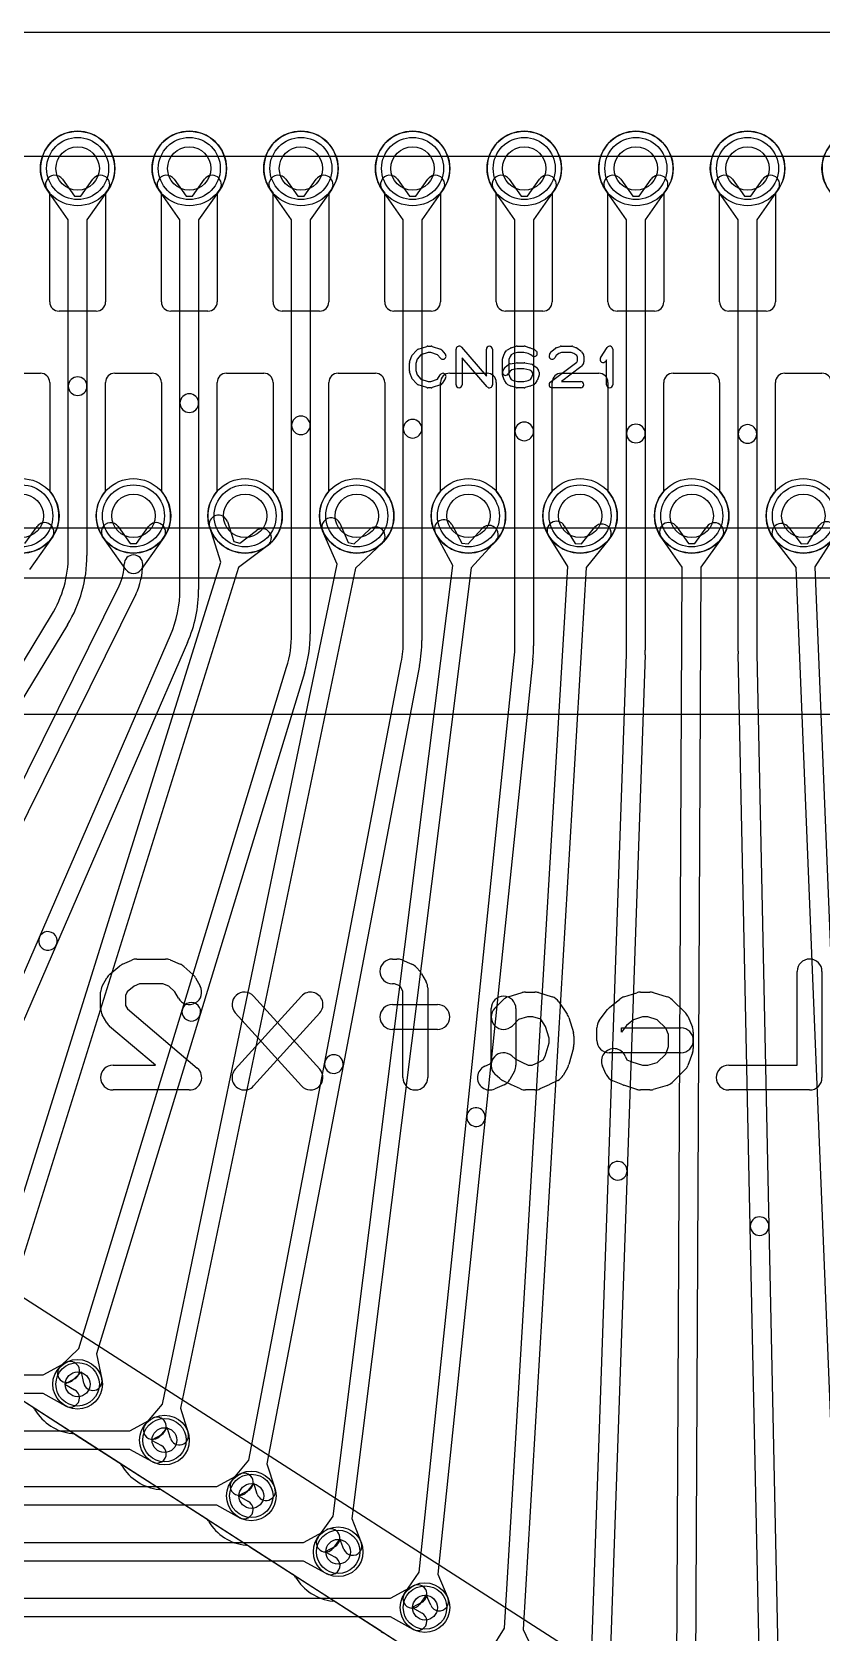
# Model space of a CAD drawing. Extents: x 0 to 47.5, y -0.5 to 20.
# Drawn here: x 33.03 to 39.4, y 7.1 to 20 of the extents above; entities that cross this region are included whole.
import ezdxf

# ---------------------------------------------------------------- set-up
doc = ezdxf.new("R2010")
doc.units = 0
for name, color, linetype in [('Hole', 1, 'CONTINUOUS'), ('L1', 3, 'CONTINUOUS'), ('L2', 3, 'CONTINUOUS'), ('L3', 3, 'CONTINUOUS'), ('L4', 3, 'CONTINUOUS'), ('Outline', 7, 'CONTINUOUS'), ('PartsArea-A', 111, 'CONTINUOUS'), ('PartsArea-B', 111, 'CONTINUOUS'), ('PartsSilk-A', 221, 'CONTINUOUS'), ('PartsSilk-B', 221, 'CONTINUOUS'), ('Resist-A', 2, 'CONTINUOUS'), ('Resist-B', 2, 'CONTINUOUS'), ('Silk-B', 140, 'CONTINUOUS')]:
    doc.layers.add(name, color=color, linetype=linetype)

msp = doc.modelspace()

# ---------------------------------------------------------------- linework, layer by layer
at = {"layer": 'Hole'}
for centre, radius in [((33.4, 18.9), 0.175), ((34.3, 18.9), 0.175), ((35.2, 18.9), 0.175), ((36.1, 18.9), 0.175), ((37, 18.9), 0.175), ((37.9, 18.9), 0.175), ((38.8, 18.9), 0.175), ((32.95, 16.1), 0.175), ((33.85, 16.1), 0.175), ((34.75, 16.1), 0.175), ((35.65, 16.1), 0.175), ((36.55, 16.1), 0.175), ((37.45, 16.1), 0.175), ((38.35, 16.1), 0.175), ((39.25, 16.1), 0.175), ((33.4, 9.1), 0.1), ((34.1, 8.65), 0.1), ((34.8, 8.2), 0.1), ((35.5, 7.75), 0.1), ((36.2, 7.3), 0.1)]:
    msp.add_circle(centre, radius, dxfattribs=at)
at = {"layer": 'L1'}
for p, q in [((33.175, 17.825), (33.175, 18.70157)), ((33.625, 18.70157), (33.625, 17.825)), ((34.075, 17.825), (34.075, 18.70157)), ((34.525, 18.70157), (34.525, 17.825)), ((34.975, 17.825), (34.975, 18.70157)), ((35.425, 18.70157), (35.425, 17.825)), ((35.875, 17.825), (35.875, 18.70157)), ((36.325, 18.70157), (36.325, 17.825)), ((36.775, 17.825), (36.775, 18.70157)), ((37.225, 18.70157), (37.225, 17.825)), ((37.675, 17.825), (37.675, 18.70157)), ((38.125, 18.70157), (38.125, 17.825)), ((38.575, 17.825), (38.575, 18.70157)), ((39.025, 18.70157), (39.025, 17.825)), ((33.55, 17.75), (33.25, 17.75)), ((34.45, 17.75), (34.15, 17.75)), ((35.35, 17.75), (35.05, 17.75)), ((36.25, 17.75), (35.95, 17.75)), ((37.15, 17.75), (36.85, 17.75)), ((38.05, 17.75), (37.75, 17.75)), ((38.95, 17.75), (38.65, 17.75)), ((32.8, 17.25), (33.1, 17.25)), ((33.175, 17.175), (33.175, 16.29843)), ((33.625, 16.29843), (33.625, 17.175)), ((33.7, 17.25), (34, 17.25)), ((34.075, 17.175), (34.075, 16.29843)), ((34.525, 16.29843), (34.525, 17.175)), ((34.6, 17.25), (34.9, 17.25)), ((34.975, 17.175), (34.975, 16.29843)), ((35.425, 16.29843), (35.425, 17.175)), ((35.5, 17.25), (35.8, 17.25)), ((35.875, 17.175), (35.875, 16.29843)), ((36.325, 16.29843), (36.325, 17.175)), ((36.4, 17.25), (36.7, 17.25)), ((36.775, 17.175), (36.775, 16.29843)), ((37.225, 16.29843), (37.225, 17.175)), ((37.3, 17.25), (37.6, 17.25)), ((37.675, 17.175), (37.675, 16.29843)), ((38.125, 16.29843), (38.125, 17.175)), ((38.2, 17.25), (38.5, 17.25)), ((38.575, 17.175), (38.575, 16.29843)), ((39.025, 16.29843), (39.025, 17.175)), ((39.1, 17.25), (39.4, 17.25)), ((28.17473, 15.6), (45.82527, 15.6)), ((45.50046, 1.73727), (28.69418, 12.5413)), ((8.2792, 9.175), (33.1208, 9.175)), ((33.1208, 9.175), (33.30383, 9.27536)), ((33.37595, 9.14384), (33.296, 9.1)), ((33.296, 9.1), (33.37595, 9.05616)), ((33.1208, 9.025), (8.2792, 9.025)), ((33.30383, 8.92464), (33.1208, 9.025)), ((33.8208, 8.725), (34.00383, 8.82536)), ((8.9792, 8.725), (33.8208, 8.725)), ((34.07595, 8.69384), (33.996, 8.65)), ((33.996, 8.65), (34.07595, 8.60616)), ((33.8208, 8.575), (8.9792, 8.575)), ((34.00383, 8.47464), (33.8208, 8.575)), ((9.6792, 8.275), (34.5208, 8.275)), ((34.5208, 8.275), (34.70383, 8.37536)), ((34.77595, 8.24384), (34.696, 8.2)), ((34.696, 8.2), (34.77595, 8.15616)), ((34.5208, 8.125), (9.6792, 8.125)), ((34.70383, 8.02464), (34.5208, 8.125)), ((35.2208, 7.825), (35.40383, 7.92536)), ((10.3792, 7.825), (35.2208, 7.825)), ((35.47595, 7.79384), (35.396, 7.75)), ((35.396, 7.75), (35.47595, 7.70616)), ((35.2208, 7.675), (10.3792, 7.675)), ((35.40383, 7.57464), (35.2208, 7.675)), ((11.0792, 7.375), (35.9208, 7.375)), ((35.9208, 7.375), (36.10383, 7.47536)), ((36.17595, 7.34384), (36.096, 7.3)), ((36.096, 7.3), (36.17595, 7.25616)), ((35.9208, 7.225), (11.0792, 7.225)), ((36.10383, 7.12464), (35.9208, 7.225))]:
    msp.add_line(p, q, dxfattribs=at)
for centre, radius in [((33.4, 18.9), 0.3), ((34.3, 18.9), 0.3), ((35.2, 18.9), 0.3), ((36.1, 18.9), 0.3), ((37, 18.9), 0.3), ((37.9, 18.9), 0.3), ((38.8, 18.9), 0.3), ((39.7, 18.9), 0.3), ((32.95, 16.1), 0.3), ((33.85, 16.1), 0.3), ((34.75, 16.1), 0.3), ((35.65, 16.1), 0.3), ((36.55, 16.1), 0.3), ((37.45, 16.1), 0.3), ((38.35, 16.1), 0.3), ((39.25, 16.1), 0.3), ((33.4, 9.1), 0.2), ((34.1, 8.65), 0.2), ((34.8, 8.2), 0.2), ((35.5, 7.75), 0.2), ((36.2, 7.3), 0.2)]:
    msp.add_circle(centre, radius, dxfattribs=at)
for centre, radius, start, end in [((33.4, 18.9), 0.3, -41.409429, -138.590571), ((34.3, 18.9), 0.3, -41.409429, -138.590571), ((35.2, 18.9), 0.3, -41.409429, -138.590571), ((36.1, 18.9), 0.3, -41.409429, -138.590571), ((37, 18.9), 0.3, -41.409429, -138.590571), ((37.9, 18.9), 0.3, -41.409429, -138.590571), ((38.8, 18.9), 0.3, -41.409429, -138.590571), ((39.7, 18.9), 0.3, -41.409429, -138.590571), ((33.25, 17.825), 0.075, 180, -90), ((33.55, 17.825), 0.075, -90, 0), ((34.15, 17.825), 0.075, 180, -90), ((34.45, 17.825), 0.075, -90, 0), ((35.05, 17.825), 0.075, 180, -90), ((35.35, 17.825), 0.075, -90, 0), ((35.95, 17.825), 0.075, 180, -90), ((36.25, 17.825), 0.075, -90, 0), ((36.85, 17.825), 0.075, 180, -90), ((37.15, 17.825), 0.075, -90, 0), ((37.75, 17.825), 0.075, 180, -90), ((38.05, 17.825), 0.075, -90, 0), ((38.65, 17.825), 0.075, 180, -90), ((38.95, 17.825), 0.075, -90, 0), ((33.1, 17.175), 0.075, 0, 90), ((33.7, 17.175), 0.075, 90, 180), ((34, 17.175), 0.075, 0, 90), ((34.6, 17.175), 0.075, 90, 180), ((34.9, 17.175), 0.075, 0, 90), ((35.5, 17.175), 0.075, 90, 180), ((35.8, 17.175), 0.075, 0, 90), ((36.4, 17.175), 0.075, 90, 180), ((36.7, 17.175), 0.075, 0, 90), ((37.3, 17.175), 0.075, 90, 180), ((37.6, 17.175), 0.075, 0, 90), ((38.2, 17.175), 0.075, 90, 180), ((38.5, 17.175), 0.075, 0, 90), ((39.1, 17.175), 0.075, 90, 180), ((39.4, 17.175), 0.075, 0, 90), ((32.95, 16.1), 0.3, 138.590571, 41.409429), ((33.85, 16.1), 0.3, 138.590571, 41.409429), ((34.75, 16.1), 0.3, 138.590571, 41.409429), ((35.65, 16.1), 0.3, 138.590571, 41.409429), ((36.55, 16.1), 0.3, 138.590571, 41.409429), ((37.45, 16.1), 0.3, 138.590571, 41.409429), ((38.35, 16.1), 0.3, 138.590571, 41.409429), ((39.25, 16.1), 0.3, 138.590571, 41.409429), ((33.33989, 9.2096), 0.075, -61.261501, 118.737236), ((33.33989, 8.9904), 0.075, -118.738499, 61.262764), ((34.03989, 8.7596), 0.075, -61.261501, 118.737236), ((34.03989, 8.5404), 0.075, -118.738499, 61.262764), ((34.73989, 8.3096), 0.075, -61.261501, 118.737236), ((34.73989, 8.0904), 0.075, -118.738499, 61.262764), ((35.43989, 7.8596), 0.075, -61.261501, 118.737236), ((35.43989, 7.6404), 0.075, -118.738499, 61.262764), ((36.13989, 7.4096), 0.075, -61.261501, 118.737236), ((36.13989, 7.1904), 0.075, -118.738499, 61.262764)]:
    msp.add_arc(centre, radius, start, end, dxfattribs=at)
at = {"layer": 'L2'}
for p, q in [((32.9756, 15.87625), (33.07251, 16.01345)), ((33.72749, 16.01345), (33.8244, 15.87625)), ((33.8756, 15.87625), (33.97251, 16.01345)), ((34.55482, 15.72748), (34.46445, 16.00801)), ((34.60723, 16.05401), (34.65874, 15.89411)), ((35.51243, 16.04022), (35.57936, 15.88616)), ((36.41765, 16.02942), (36.49669, 15.88119)), ((37.32256, 16.02088), (37.41116, 15.87816)), ((37.46228, 15.87512), (37.56716, 16.00633)), ((38.22706, 16.01406), (38.32329, 15.87638)), ((38.3745, 15.87613), (38.47208, 16.01285)), ((39.13111, 16.00855), (39.23353, 15.87539)), ((39.28469, 15.87748), (39.37594, 16.01851)), ((33.19503, 15.92691), (33.01126, 15.66674)), ((33.78874, 15.66674), (33.60497, 15.92691)), ((33.8244, 15.87625), (33.8756, 15.87625)), ((34.09503, 15.92691), (33.91126, 15.66674)), ((34.65874, 15.89411), (34.7076, 15.87881)), ((34.7076, 15.87881), (34.84107, 15.98081)), ((35.49228, 15.71015), (35.37485, 15.98046)), ((35.57936, 15.88616), (35.62949, 15.87573)), ((35.62949, 15.87573), (35.75232, 15.99031)), ((35.85464, 15.88063), (35.63914, 15.6796)), ((36.42396, 15.69878), (36.28529, 15.95884)), ((36.49669, 15.88119), (36.54748, 15.8748)), ((36.54748, 15.8748), (36.66076, 15.99885)), ((36.77152, 15.89769), (36.57278, 15.68007)), ((37.35057, 15.69137), (37.19512, 15.94176)), ((37.41116, 15.87816), (37.46228, 15.87512)), ((37.68432, 15.91267), (37.50031, 15.68248)), ((38.27296, 15.68657), (38.10412, 15.92812)), ((38.32329, 15.87638), (38.3745, 15.87613)), ((38.59418, 15.92571), (38.42296, 15.68582)), ((39.1919, 15.68348), (39.01221, 15.91709)), ((39.23353, 15.87539), (39.28469, 15.87748)), ((39.50188, 15.93703), (39.34178, 15.68959)), ((34.93215, 15.86163), (34.69798, 15.68269)), ((32.71181, 9.83885), (34.55482, 15.72748)), ((34.69798, 15.68269), (32.85497, 9.79405)), ((34.08344, 8.93862), (35.49228, 15.71015)), ((35.63914, 15.6796), (34.2303, 8.90807)), ((35.46042, 8.03638), (36.42396, 15.69878)), ((36.57278, 15.68007), (35.60925, 8.01768)), ((36.8417, 7.13317), (37.35057, 15.69137)), ((37.50031, 15.68248), (36.99144, 7.12425)), ((38.22638, 6.22956), (38.27296, 15.68657)), ((38.42296, 15.68582), (38.37638, 6.22883)), ((39.6137, 5.32592), (39.1919, 15.68348)), ((39.34178, 15.68959), (39.76358, 5.33202)), ((32.54107, 13.12548), (33.73398, 15.5347)), ((33.8684, 15.46814), (32.67549, 13.05892)), ((33.9479, 8.77986), (34.08344, 8.93862)), ((34.2303, 8.90807), (34.29128, 8.70842)), ((33.38916, 8.69083), (34.43227, 8.02026)), ((34.12119, 8.75181), (34.06198, 8.68246)), ((34.14782, 8.6646), (34.12119, 8.75181)), ((35.338, 7.86728), (35.46042, 8.03638)), ((35.60925, 8.01768), (35.686, 7.82352)), ((34.78916, 7.79083), (35.83227, 7.12026)), ((35.51298, 7.85318), (35.4595, 7.77932)), ((35.5465, 7.76838), (35.51298, 7.85318)), ((36.73065, 6.9564), (36.8417, 7.13317)), ((36.99144, 7.12425), (37.08077, 6.93558))]:
    msp.add_line(p, q, dxfattribs=at)
for centre, radius in [((32.95, 16.1), 0.3), ((33.85, 16.1), 0.3), ((34.75, 16.1), 0.3), ((35.65, 16.1), 0.3), ((36.55, 16.1), 0.3), ((37.45, 16.1), 0.3), ((38.35, 16.1), 0.3), ((39.25, 16.1), 0.3), ((34.1, 8.65), 0.2), ((35.5, 7.75), 0.2)]:
    msp.add_circle(centre, radius, dxfattribs=at)
for centre, radius, start, end in [((33.13377, 15.97018), 0.075, -35.234848, 144.764686), ((33.66623, 15.97018), 0.075, 35.234848, -144.764686), ((34.03377, 15.97018), 0.075, -35.234848, 144.764686), ((34.53584, 16.03101), 0.075, 17.85759, -162.144662), ((35.44364, 16.01034), 0.075, 23.478462, -156.518217), ((35.80348, 15.93547), 0.075, -46.988338, 133.010338), ((36.35147, 15.99413), 0.075, 28.068443, -151.932909), ((36.71614, 15.94827), 0.075, -42.406268, 137.596845), ((37.25884, 15.98132), 0.075, 31.833713, -148.166598), ((37.62574, 15.9595), 0.075, -38.639525, 141.361261), ((38.16559, 15.97109), 0.075, 34.955095, -145.047177), ((38.53313, 15.96928), 0.075, -35.514589, 144.483232), ((39.07166, 15.96282), 0.075, 37.568126, -142.433272), ((39.43891, 15.97777), 0.075, -32.901847, 147.096178), ((34.88661, 15.92122), 0.075, -52.612135, 127.385773), ((33.85, 15.71001), 0.075, 0, 180), ((33.37992, 15.71001), 0.39508, -26.341947, 0), ((33.85, 15.71001), 0.075, -144.765152, -35.234848), ((33.37992, 15.71001), 0.54508, -26.34223, 0), ((32.99173, 8.85719), 0.07498, 30.734423, 57.267988), ((33.40001, 9.1), 0.40005, -149.25829, -96.282779), ((34.00494, 8.73116), 0.075, 139.509737, -40.488436), ((33.34862, 8.62777), 0.07497, 57.263855, 84.173813), ((34.21955, 8.68651), 0.075, -163.014656, 16.983546), ((34.39173, 7.95719), 0.07498, 30.734423, 57.267988), ((34.80001, 8.2), 0.40005, -149.25829, -96.282779), ((34.74862, 7.72777), 0.07497, 57.263855, 84.173813), ((35.39875, 7.8233), 0.075, 144.097318, -35.903757), ((35.61625, 7.79595), 0.075, -158.432658, 21.569459), ((35.79173, 7.05719), 0.07498, 30.734423, 57.267988)]:
    msp.add_arc(centre, radius, start, end, dxfattribs=at)
at = {"layer": 'L3'}
for p, q in [((33.325, 18.48619), (33.15497, 18.72691)), ((33.27749, 18.81345), (33.3744, 18.67625)), ((33.4256, 18.67625), (33.52251, 18.81345)), ((33.64503, 18.72691), (33.475, 18.48619)), ((34.225, 18.48619), (34.05497, 18.72691)), ((34.17749, 18.81345), (34.2744, 18.67625)), ((34.3256, 18.67625), (34.42251, 18.81345)), ((34.54503, 18.72691), (34.375, 18.48619)), ((35.125, 18.48619), (34.95497, 18.72691)), ((35.07749, 18.81345), (35.1744, 18.67625)), ((35.2256, 18.67625), (35.32251, 18.81345)), ((35.44503, 18.72691), (35.275, 18.48619)), ((36.025, 18.48619), (35.85497, 18.72691)), ((35.97749, 18.81345), (36.0744, 18.67625)), ((36.1256, 18.67625), (36.22251, 18.81345)), ((36.34503, 18.72691), (36.175, 18.48619)), ((36.925, 18.48619), (36.75497, 18.72691)), ((36.87749, 18.81345), (36.9744, 18.67625)), ((37.0256, 18.67625), (37.12251, 18.81345)), ((37.24503, 18.72691), (37.075, 18.48619)), ((37.825, 18.48619), (37.65497, 18.72691)), ((37.77749, 18.81345), (37.8744, 18.67625)), ((37.9256, 18.67625), (38.02251, 18.81345)), ((38.14503, 18.72691), (37.975, 18.48619)), ((38.725, 18.48619), (38.55497, 18.72691)), ((38.67749, 18.81345), (38.7744, 18.67625)), ((38.8256, 18.67625), (38.92251, 18.81345)), ((39.04503, 18.72691), (38.875, 18.48619)), ((33.3744, 18.67625), (33.4256, 18.67625)), ((34.2744, 18.67625), (34.3256, 18.67625)), ((35.1744, 18.67625), (35.2256, 18.67625)), ((36.0744, 18.67625), (36.1256, 18.67625)), ((36.9744, 18.67625), (37.0256, 18.67625)), ((37.8744, 18.67625), (37.9256, 18.67625)), ((38.7744, 18.67625), (38.8256, 18.67625)), ((33.325, 17.14521), (33.325, 18.48619)), ((33.475, 18.48619), (33.475, 17.14521)), ((34.225, 17.00882), (34.225, 18.48619)), ((34.375, 18.48619), (34.375, 17.00882)), ((35.125, 16.82958), (35.125, 18.48619)), ((35.275, 18.48619), (35.275, 16.82958)), ((36.025, 16.80237), (36.025, 18.48619)), ((36.175, 18.48619), (36.175, 16.80237)), ((36.925, 16.78091), (36.925, 18.48619)), ((37.075, 18.48619), (37.075, 16.78091)), ((37.825, 16.76372), (37.825, 18.48619)), ((37.975, 18.48619), (37.975, 16.76372)), ((38.725, 16.76027), (38.725, 18.48619)), ((38.875, 18.48619), (38.875, 16.76027)), ((33.325, 15.78042), (33.325, 17.14521)), ((33.475, 17.14521), (33.475, 15.78042)), ((34.225, 15.50763), (34.225, 17.00882)), ((34.375, 17.00882), (34.375, 15.50763)), ((35.125, 15.14915), (35.125, 16.82958)), ((35.275, 16.82958), (35.275, 15.14915)), ((36.025, 15.09473), (36.025, 16.80237)), ((36.175, 16.80237), (36.175, 15.09473)), ((36.925, 15.05181), (36.925, 16.78091)), ((37.075, 16.78091), (37.075, 15.05181)), ((37.825, 15.01744), (37.825, 16.76372)), ((37.975, 16.76372), (37.975, 15.01744)), ((38.725, 15.01052), (38.725, 16.76027)), ((38.875, 16.76027), (38.875, 15.01052)), ((31.93063, 13.23027), (33.19013, 15.29947)), ((33.31826, 15.22148), (32.05875, 13.15227)), ((33.09162, 12.70387), (34.14854, 15.13939)), ((34.28614, 15.07968), (33.22922, 12.64415)), ((37.67927, 10.82381), (37.82444, 14.98519)), ((37.97435, 14.97995), (37.82917, 10.81859)), ((38.82239, 10.37312), (38.72524, 14.9879)), ((38.8752, 14.99106), (38.97235, 10.37628)), ((34.24443, 12.12489), (35.08474, 14.87923)), ((35.39184, 11.69524), (36.00855, 14.92103)), ((36.15588, 14.89287), (35.53918, 11.66708)), ((36.53616, 11.26128), (36.92005, 14.95622)), ((37.06924, 14.94072), (36.68536, 11.24578)), ((35.22821, 14.83546), (34.38791, 12.08111)), ((32.04235, 10.28598), (33.09162, 12.70387)), ((33.22922, 12.64415), (32.17995, 10.22626)), ((33.40973, 9.38892), (34.24443, 12.12489)), ((34.38791, 12.08111), (33.55321, 9.34515)), ((34.77876, 8.48832), (35.39184, 11.69524)), ((35.53918, 11.66708), (34.92609, 8.46014)), ((36.15425, 7.58544), (36.53616, 11.26128)), ((36.68536, 11.24578), (36.30345, 7.56997)), ((37.53478, 6.68167), (37.67927, 10.82381)), ((37.82917, 10.81859), (37.68468, 6.67642)), ((38.91914, 5.77757), (38.82239, 10.37312)), ((38.97235, 10.37628), (39.0691, 5.78072)), ((33.26033, 9.24315), (33.40973, 9.38892)), ((33.55321, 9.34515), (33.59579, 9.1408)), ((33.43035, 9.19947), (33.36509, 9.13579)), ((33.44895, 9.1102), (33.43035, 9.19947)), ((32.68916, 9.14083), (33.73227, 8.47026)), ((34.64581, 8.32738), (34.77876, 8.48832)), ((34.92609, 8.46014), (34.9903, 8.26152)), ((34.81953, 8.30215), (34.76145, 8.23184)), ((34.84758, 8.21538), (34.81953, 8.30215)), ((34.08916, 8.24083), (35.13227, 7.57026)), ((36.03551, 7.41376), (36.15425, 7.58544)), ((36.30345, 7.56997), (36.38437, 7.37752)), ((36.21074, 7.40344), (36.15887, 7.32844)), ((36.24609, 7.31938), (36.21074, 7.40344)), ((35.48916, 7.34083), (36.53227, 6.67026))]:
    msp.add_line(p, q, dxfattribs=at)
for centre, radius in [((33.4, 18.9), 0.3), ((34.3, 18.9), 0.3), ((35.2, 18.9), 0.3), ((36.1, 18.9), 0.3), ((37, 18.9), 0.3), ((37.9, 18.9), 0.3), ((38.8, 18.9), 0.3), ((39.7, 18.9), 0.3), ((33.4, 9.1), 0.2), ((34.8, 8.2), 0.2), ((36.2, 7.3), 0.2)]:
    msp.add_circle(centre, radius, dxfattribs=at)
for centre, radius, start, end in [((33.21623, 18.77018), 0.075, 35.234848, -144.764686), ((33.58377, 18.77018), 0.075, -35.234848, 144.764686), ((34.11623, 18.77018), 0.075, 35.234848, -144.764686), ((34.48377, 18.77018), 0.075, -35.234848, 144.764686), ((35.01623, 18.77018), 0.075, 35.234848, -144.764686), ((35.38377, 18.77018), 0.075, -35.234848, 144.764686), ((35.91623, 18.77018), 0.075, 35.234848, -144.764686), ((36.28377, 18.77018), 0.075, -35.234848, 144.764686), ((36.81623, 18.77018), 0.075, 35.234848, -144.764686), ((37.18377, 18.77018), 0.075, -35.234848, 144.764686), ((37.71623, 18.77018), 0.075, 35.234848, -144.764686), ((38.08377, 18.77018), 0.075, -35.234848, 144.764686), ((38.61623, 18.77018), 0.075, 35.234848, -144.764686), ((38.98377, 18.77018), 0.075, -35.234848, 144.764686), ((33.4, 17.14521), 0.075, 0, 180), ((33.4, 17.14521), 0.075, 180, 0), ((34.3, 17.00882), 0.075, 0, 180), ((34.3, 17.00882), 0.075, 180, 0), ((35.2, 16.82958), 0.075, 0, 180), ((35.2, 16.82958), 0.075, 180, 0), ((36.1, 16.80237), 0.075, 0, 180), ((36.1, 16.80237), 0.075, 180, 0), ((37, 16.78091), 0.075, 0, 180), ((37, 16.78091), 0.075, 180, 0), ((37.9, 16.76372), 0.075, 0, 180), ((38.8, 16.76027), 0.075, 0, 180), ((37.9, 16.76372), 0.075, 180, 0), ((38.8, 16.76027), 0.075, 180, 0), ((32.4, 15.78042), 0.925, -31.328762, 0), ((32.4, 15.78042), 1.075, -31.328653, 0), ((33.3, 15.50763), 0.925, -23.459346, 0), ((33.3, 15.50763), 1.075, -23.459144, 0), ((34.2, 15.14915), 0.925, -16.966108, 0), ((34.2, 15.14915), 1.075, -16.966088, 0), ((35.1, 15.09473), 0.925, -10.823414, 0), ((35.1, 15.09473), 1.075, -10.823042, 0), ((36, 15.05181), 0.925, -5.931551, 0), ((36, 15.05181), 1.075, -5.931534, 0), ((36.9, 15.01744), 0.925, -1.998009, 0), ((36.9, 15.01744), 1.075, -1.998555, 0), ((39.8, 15.01052), 1.075, 180, -178.794299), ((39.8, 15.01052), 0.925, 180, -178.794538), ((33.16042, 12.67401), 0.075, 156.538596, -23.459147), ((33.16042, 12.67401), 0.075, -23.461404, 156.540966), ((34.31617, 12.103), 0.075, -16.968501, 163.033843), ((34.31617, 12.103), 0.075, 163.031499, -16.966203), ((35.46551, 11.68116), 0.075, -10.820032, 169.177082), ((35.46551, 11.68116), 0.075, 169.179968, -10.823094), ((36.61076, 11.25353), 0.075, 174.068966, -5.931529), ((36.61076, 11.25353), 0.075, -5.931034, 174.068421), ((37.75422, 10.8212), 0.075, -1.994417, 178.002223), ((37.75422, 10.8212), 0.075, 178.005583, -1.997961), ((38.89737, 10.3747), 0.075, 1.207174, -178.793896), ((38.89737, 10.3747), 0.075, -178.792826, 1.206008), ((33.31271, 9.18947), 0.075, 134.297749, -45.703809), ((33.52237, 9.1255), 0.075, -168.228595, 11.769827), ((33.69173, 8.4072), 0.07497, 30.738328, 57.263855), ((33.69208, 8.40663), 0.07497, 30.022632, 31.249499), ((34.10001, 8.65), 0.40005, -149.030349, -96.282779), ((34.70363, 8.27961), 0.075, 140.437003, -39.559078), ((34.91894, 8.23845), 0.075, -162.08448, 17.913572), ((34.04862, 8.17777), 0.07497, 57.263855, 84.173813), ((35.09173, 7.50719), 0.07498, 30.734423, 57.267988), ((35.50001, 7.75), 0.40005, -149.25829, -96.282779), ((36.09719, 7.3711), 0.075, 145.330939, -34.668768), ((36.31523, 7.34845), 0.075, -157.19562, 22.804883), ((35.44862, 7.27777), 0.07497, 57.263855, 84.173813)]:
    msp.add_arc(centre, radius, start, end, dxfattribs=at)
at = {"layer": 'L4'}
for p, q in [((33.175, 17.825), (33.175, 18.70157)), ((33.625, 18.70157), (33.625, 17.825)), ((34.075, 17.825), (34.075, 18.70157)), ((34.525, 18.70157), (34.525, 17.825)), ((34.975, 17.825), (34.975, 18.70157)), ((35.425, 18.70157), (35.425, 17.825)), ((35.875, 17.825), (35.875, 18.70157)), ((36.325, 18.70157), (36.325, 17.825)), ((36.775, 17.825), (36.775, 18.70157)), ((37.225, 18.70157), (37.225, 17.825)), ((37.675, 17.825), (37.675, 18.70157)), ((38.125, 18.70157), (38.125, 17.825)), ((38.575, 17.825), (38.575, 18.70157)), ((39.025, 18.70157), (39.025, 17.825)), ((33.55, 17.75), (33.25, 17.75)), ((34.45, 17.75), (34.15, 17.75)), ((35.35, 17.75), (35.05, 17.75)), ((36.25, 17.75), (35.95, 17.75)), ((37.15, 17.75), (36.85, 17.75)), ((38.05, 17.75), (37.75, 17.75)), ((38.95, 17.75), (38.65, 17.75)), ((32.8, 17.25), (33.1, 17.25)), ((33.175, 17.175), (33.175, 16.29843)), ((33.625, 16.29843), (33.625, 17.175)), ((33.7, 17.25), (34, 17.25)), ((34.075, 17.175), (34.075, 16.29843)), ((34.525, 16.29843), (34.525, 17.175)), ((34.6, 17.25), (34.9, 17.25)), ((34.975, 17.175), (34.975, 16.29843)), ((35.425, 16.29843), (35.425, 17.175)), ((35.5, 17.25), (35.8, 17.25)), ((35.875, 17.175), (35.875, 16.29843)), ((36.325, 16.29843), (36.325, 17.175)), ((36.4, 17.25), (36.7, 17.25)), ((36.775, 17.175), (36.775, 16.29843)), ((37.225, 16.29843), (37.225, 17.175)), ((37.3, 17.25), (37.6, 17.25)), ((37.675, 17.175), (37.675, 16.29843)), ((38.125, 16.29843), (38.125, 17.175)), ((38.2, 17.25), (38.5, 17.25)), ((38.575, 17.175), (38.575, 16.29843)), ((39.025, 16.29843), (39.025, 17.175)), ((39.1, 17.25), (39.4, 17.25)), ((28.17473, 15.6), (45.82527, 15.6)), ((26.91337, 12.85384), (44.59266, 1.48858)), ((44.95608, 2.08723), (28.69418, 12.5413))]:
    msp.add_line(p, q, dxfattribs=at)
for centre, radius in [((33.4, 18.9), 0.3), ((34.3, 18.9), 0.3), ((35.2, 18.9), 0.3), ((36.1, 18.9), 0.3), ((37, 18.9), 0.3), ((37.9, 18.9), 0.3), ((38.8, 18.9), 0.3), ((39.7, 18.9), 0.3), ((32.95, 16.1), 0.3), ((33.85, 16.1), 0.3), ((34.75, 16.1), 0.3), ((35.65, 16.1), 0.3), ((36.55, 16.1), 0.3), ((37.45, 16.1), 0.3), ((38.35, 16.1), 0.3), ((39.25, 16.1), 0.3), ((33.4, 9.1), 0.2), ((34.1, 8.65), 0.2), ((34.8, 8.2), 0.2), ((35.5, 7.75), 0.2), ((36.2, 7.3), 0.2)]:
    msp.add_circle(centre, radius, dxfattribs=at)
for centre, radius, start, end in [((33.4, 18.9), 0.3, -41.409429, -138.590571), ((34.3, 18.9), 0.3, -41.409429, -138.590571), ((35.2, 18.9), 0.3, -41.409429, -138.590571), ((36.1, 18.9), 0.3, -41.409429, -138.590571), ((37, 18.9), 0.3, -41.409429, -138.590571), ((37.9, 18.9), 0.3, -41.409429, -138.590571), ((38.8, 18.9), 0.3, -41.409429, -138.590571), ((39.7, 18.9), 0.3, -41.409429, -138.590571), ((33.25, 17.825), 0.075, 180, -90), ((33.55, 17.825), 0.075, -90, 0), ((34.15, 17.825), 0.075, 180, -90), ((34.45, 17.825), 0.075, -90, 0), ((35.05, 17.825), 0.075, 180, -90), ((35.35, 17.825), 0.075, -90, 0), ((35.95, 17.825), 0.075, 180, -90), ((36.25, 17.825), 0.075, -90, 0), ((36.85, 17.825), 0.075, 180, -90), ((37.15, 17.825), 0.075, -90, 0), ((37.75, 17.825), 0.075, 180, -90), ((38.05, 17.825), 0.075, -90, 0), ((38.65, 17.825), 0.075, 180, -90), ((38.95, 17.825), 0.075, -90, 0), ((33.1, 17.175), 0.075, 0, 90), ((33.7, 17.175), 0.075, 90, 180), ((34, 17.175), 0.075, 0, 90), ((34.6, 17.175), 0.075, 90, 180), ((34.9, 17.175), 0.075, 0, 90), ((35.5, 17.175), 0.075, 90, 180), ((35.8, 17.175), 0.075, 0, 90), ((36.4, 17.175), 0.075, 90, 180), ((36.7, 17.175), 0.075, 0, 90), ((37.3, 17.175), 0.075, 90, 180), ((37.6, 17.175), 0.075, 0, 90), ((38.2, 17.175), 0.075, 90, 180), ((38.5, 17.175), 0.075, 0, 90), ((39.1, 17.175), 0.075, 90, 180), ((39.4, 17.175), 0.075, 0, 90), ((32.95, 16.1), 0.3, 138.590571, 41.409429), ((33.85, 16.1), 0.3, 138.590571, 41.409429), ((34.75, 16.1), 0.3, 138.590571, 41.409429), ((35.65, 16.1), 0.3, 138.590571, 41.409429), ((36.55, 16.1), 0.3, 138.590571, 41.409429), ((37.45, 16.1), 0.3, 138.590571, 41.409429), ((38.35, 16.1), 0.3, 138.590571, 41.409429), ((39.25, 16.1), 0.3, 138.590571, 41.409429)]:
    msp.add_arc(centre, radius, start, end, dxfattribs=at)
at = {"layer": 'Outline'}
msp.add_line((32.7, 20), (41.3, 20), dxfattribs=at)
at = {"layer": 'PartsArea-A'}
for p, q in [((28, 20), (46, 20)), ((47, 14.5), (27, 14.5))]:
    msp.add_line(p, q, dxfattribs=at)
at = {"layer": 'PartsArea-B'}
for p, q in [((28, 20), (46, 20)), ((47, 14.5), (27, 14.5))]:
    msp.add_line(p, q, dxfattribs=at)
at = {"layer": 'PartsSilk-A'}
for p, q in [((36.09508, 17.39239), (36.13397, 17.43683)), ((36.14516, 17.44418), (36.2146, 17.4664)), ((36.22222, 17.46759), (36.25, 17.46759)), ((36.2579, 17.46631), (36.32457, 17.44409)), ((36.33588, 17.43637), (36.36365, 17.40304)), ((36.45, 17.15741), (36.45, 17.44259)), ((36.49398, 17.45886), (36.69444, 17.22499)), ((36.69444, 17.22499), (36.69444, 17.44259)), ((36.74444, 17.44259), (36.74444, 17.15741)), ((36.84389, 17.41315), (36.85778, 17.43167)), ((36.86504, 17.43818), (36.89004, 17.45299)), ((36.89591, 17.45552), (36.9348, 17.46663)), ((36.94167, 17.46759), (37, 17.46759)), ((37.00687, 17.46663), (37.04576, 17.45552)), ((37.04817, 17.45469), (37.07595, 17.44358)), ((37.08229, 17.43989), (37.09618, 17.42878)), ((37.2038, 17.40029), (37.21769, 17.42251)), ((37.22327, 17.42878), (37.25105, 17.451)), ((37.25813, 17.45497), (37.28868, 17.46608)), ((37.29722, 17.46759), (37.38333, 17.46759)), ((37.39261, 17.4658), (37.42039, 17.45469)), ((37.42581, 17.4517), (37.45637, 17.42948)), ((37.46287, 17.42251), (37.47676, 17.40029)), ((37.61513, 17.3747), (37.66791, 17.45618)), ((37.71389, 17.44259), (37.71389, 17.15741)), ((36.075, 17.26852), (36.075, 17.33148)), ((36.07614, 17.33894), (36.09003, 17.38339)), ((36.13618, 17.36344), (36.125, 17.32766)), ((36.125, 17.32766), (36.125, 17.27234)), ((36.16702, 17.39868), (36.13618, 17.36344)), ((36.22612, 17.41759), (36.16702, 17.39868)), ((36.24594, 17.41759), (36.22612, 17.41759)), ((36.30202, 17.3989), (36.24594, 17.41759)), ((36.32523, 17.37104), (36.30202, 17.3989)), ((36.70046, 17.14114), (36.5, 17.37501)), ((36.5, 17.37501), (36.5, 17.15741)), ((36.825, 17.23519), (36.825, 17.36481)), ((36.82692, 17.37442), (36.84081, 17.40776)), ((36.8288, 17.27066), (36.84269, 17.29288)), ((36.84728, 17.29832), (36.87228, 17.32054)), ((36.88577, 17.38565), (36.875, 17.35981)), ((36.875, 17.35981), (36.875, 17.24019)), ((36.88541, 17.32661), (36.93819, 17.33402)), ((36.8948, 17.39769), (36.88577, 17.38565)), ((36.91275, 17.40833), (36.8948, 17.39769)), ((36.94517, 17.41759), (36.91275, 17.40833)), ((36.94167, 17.33426), (37, 17.33426)), ((36.9965, 17.41759), (36.94517, 17.41759)), ((37.03079, 17.40779), (36.9965, 17.41759)), ((37.0049, 17.33377), (37.06046, 17.32266)), ((37.05395, 17.39853), (37.03079, 17.40779)), ((37.06494, 17.38974), (37.05395, 17.39853)), ((37.07044, 17.31824), (37.09544, 17.29972)), ((37.10176, 17.29287), (37.11564, 17.27065)), ((37.20997, 17.17739), (37.42293, 17.33756)), ((37.25783, 17.3924), (37.2462, 17.37379)), ((37.27908, 17.40939), (37.25783, 17.3924)), ((37.30162, 17.41759), (37.27908, 17.40939)), ((37.4567, 17.30039), (37.29983, 17.18241)), ((37.37852, 17.41759), (37.30162, 17.41759)), ((37.39893, 17.40943), (37.37852, 17.41759)), ((37.42304, 17.39189), (37.39893, 17.40943)), ((37.42293, 17.33756), (37.43056, 17.34976)), ((37.43056, 17.37987), (37.42304, 17.39189)), ((37.43056, 17.34976), (37.43056, 17.37987)), ((37.47676, 17.32934), (37.46287, 17.30712)), ((37.48056, 17.38704), (37.48056, 17.34259)), ((37.66389, 17.35801), (37.65709, 17.34752)), ((37.66389, 17.15741), (37.66389, 17.35801)), ((36.09003, 17.21661), (36.07614, 17.26106)), ((36.13397, 17.16317), (36.09508, 17.20761)), ((36.125, 17.27234), (36.13618, 17.23656)), ((36.13618, 17.23656), (36.16702, 17.20132)), ((36.16702, 17.20132), (36.22612, 17.18241)), ((36.22612, 17.18241), (36.24594, 17.18241)), ((36.24594, 17.18241), (36.30023, 17.2005)), ((36.30023, 17.2005), (36.32324, 17.23732)), ((36.36564, 17.21082), (36.33787, 17.16638)), ((36.84081, 17.19224), (36.82692, 17.22558)), ((36.85658, 17.16638), (36.84269, 17.1886)), ((36.88318, 17.26333), (36.8712, 17.24416)), ((36.875, 17.24019), (36.88618, 17.21336)), ((36.89985, 17.27814), (36.88318, 17.26333)), ((36.88618, 17.21336), (36.89492, 17.19937)), ((36.89492, 17.19937), (36.91133, 17.19208)), ((36.94342, 17.28426), (36.89985, 17.27814)), ((36.91133, 17.19208), (36.94517, 17.18241)), ((36.99752, 17.28426), (36.94342, 17.28426)), ((36.94517, 17.18241), (36.9965, 17.18241)), ((36.9965, 17.18241), (37.03079, 17.19221)), ((37.04517, 17.27473), (36.99752, 17.28426)), ((37.03079, 17.19221), (37.0498, 17.19981)), ((37.06187, 17.26236), (37.04517, 17.27473)), ((37.0498, 17.19981), (37.05827, 17.21336)), ((37.05827, 17.21336), (37.06944, 17.24019)), ((37.06944, 17.25024), (37.06187, 17.26236)), ((37.06944, 17.24019), (37.06944, 17.25024)), ((37.10176, 17.1886), (37.08787, 17.16638)), ((37.11752, 17.22558), (37.10364, 17.19224)), ((37.11944, 17.25741), (37.11944, 17.23519)), ((37.29983, 17.18241), (37.45556, 17.18241)), ((36.2146, 17.1336), (36.14516, 17.15582)), ((36.25, 17.13241), (36.22222, 17.13241)), ((36.32457, 17.15591), (36.2579, 17.13369)), ((36.89263, 17.14567), (36.86763, 17.15678)), ((36.9348, 17.13337), (36.89591, 17.14448)), ((37, 17.13241), (36.94167, 17.13241)), ((37.04576, 17.14448), (37.00687, 17.13337)), ((37.07595, 17.15642), (37.04817, 17.14531)), ((37.45556, 17.13241), (37.225, 17.13241))]:
    msp.add_line(p, q, dxfattribs=at)
for centre, start, end in [((36.15278, 17.42037), 107.746418, 138.811918), ((36.22222, 17.44259), 90, 107.746418), ((36.25, 17.44259), 71.579545, 90), ((36.31667, 17.42037), 39.790899, 71.579545), ((36.475, 17.44259), 40.603781, 180), ((36.71944, 17.44259), 0, 180), ((36.87778, 17.41667), 120.637524, 143.130102), ((36.90278, 17.43148), 105.948544, 120.637524), ((36.94167, 17.44259), 90, 105.948544), ((37, 17.44259), 74.051456, 90), ((37.03889, 17.43148), 68.207103, 74.051456), ((37.08056, 17.40926), -128.666967, 51.345223), ((37.06667, 17.42037), 51.333033, 68.207103), ((37.23889, 17.40926), 128.666967, 147.989981), ((37.26667, 17.43148), 109.97919, 128.654777), ((37.29722, 17.44259), 90, 109.984612), ((37.38333, 17.44259), 68.207103, 90), ((37.41111, 17.43148), 53.982737, 68.202147), ((37.44167, 17.40926), 32.005383, 53.979316), ((37.68889, 17.44259), 0, 147.066193), ((36.1, 17.33148), 162.637772, 180), ((36.11389, 17.37593), 138.811918, 162.637772), ((36.34444, 17.38704), -140.209101, 39.800498), ((36.85, 17.36481), 157.394238, 180), ((36.86389, 17.39815), 143.130102, 157.394238), ((36.86389, 17.27963), 131.627831, 147.994617), ((36.88889, 17.30185), 98.000474, 131.62783), ((36.94167, 17.30926), 90, 98.000474), ((37, 17.30926), 78.694563, 90), ((37.05556, 17.29815), 53.473873, 78.694563), ((37.08056, 17.27963), 31.985944, 53.473873), ((37.225, 17.38704), 147.994617, -32.010019), ((37.44167, 17.32037), -53.047603, -32.010019), ((37.45556, 17.38704), 0, 32.010019), ((37.45556, 17.34259), -32.005383, 0), ((37.63611, 17.36111), 147.066457, -32.933807), ((36.1, 17.26852), 180, -162.637772), ((36.11389, 17.22407), -162.637772, -138.811918), ((36.15278, 17.17963), -138.811918, -107.746418), ((36.34444, 17.22407), -32.005383, 147.999253), ((36.31667, 17.17963), -71.579545, -32.005383), ((36.85, 17.25741), 147.994617, -32.010019), ((36.85, 17.23519), 180, -157.394238), ((36.86389, 17.20185), -157.394238, -147.994617), ((36.87778, 17.17963), -147.994617, -113.950855), ((37.06667, 17.17963), -68.207103, -32.005383), ((37.08056, 17.20185), -32.005383, -22.605762), ((37.09444, 17.25741), 0, 31.985944), ((37.09444, 17.23519), -22.605762, 0), ((37.225, 17.15741), 126.952397, -90), ((37.45556, 17.15741), -90, 90), ((36.22222, 17.15741), -107.746418, -90), ((36.25, 17.15741), -90, -71.579545), ((36.475, 17.15741), 180, 0), ((36.71944, 17.15741), -139.396219, 0), ((36.90278, 17.16852), -113.950855, -105.948544), ((36.94167, 17.15741), -105.948544, -90), ((37, 17.15741), -90, -74.051456), ((37.03889, 17.16852), -74.051456, -68.207103), ((37.68889, 17.15741), 180, 0)]:
    msp.add_arc(centre, 0.025, start, end, dxfattribs=at)
at = {"layer": 'PartsSilk-B'}
for p, q in [((33.76266, 12.48563), (33.83674, 12.51897)), ((33.87778, 12.52778), (34.10741, 12.52778)), ((34.14528, 12.52033), (34.22676, 12.48699)), ((35.93704, 12.52778), (35.97407, 12.52778)), ((36.01194, 12.52033), (36.09343, 12.48699)), ((33.6589, 12.40518), (33.74038, 12.47184)), ((34.25578, 12.46877), (34.32985, 12.40211)), ((36.1303, 12.46088), (36.15993, 12.42755)), ((36.17261, 12.40967), (36.20964, 12.343)), ((39.2, 11.67222), (39.2, 12.42778)), ((39.4, 12.42778), (39.4, 11.57222)), ((33.58519, 12.12778), (33.58519, 12.26111)), ((33.59777, 12.30967), (33.6348, 12.37634)), ((33.80035, 12.2625), (33.78519, 12.2352)), ((33.85679, 12.30867), (33.80035, 12.2625)), ((33.89925, 12.32778), (33.85679, 12.30867)), ((34.08774, 12.32778), (33.89925, 12.32778)), ((34.13492, 12.30847), (34.08774, 12.32778)), ((34.18365, 12.26462), (34.13492, 12.30847)), ((34.21258, 12.21254), (34.18365, 12.26462)), ((34.35038, 12.37635), (34.38742, 12.30968)), ((35.9544, 12.32778), (35.93704, 12.32778)), ((35.99623, 12.31067), (35.9544, 12.32778)), ((36.00312, 12.30291), (35.99623, 12.31067)), ((36.02222, 12.26853), (36.00312, 12.30291)), ((36.02222, 11.57222), (36.02222, 12.26853)), ((36.22222, 12.29444), (36.22222, 11.57222)), ((37.01111, 12.26111), (37.08519, 12.26111)), ((37.93704, 12.26111), (38.01111, 12.26111)), ((33.78519, 12.2352), (33.78519, 12.15369)), ((33.78519, 12.15369), (33.80077, 12.12564)), ((34.67032, 11.63935), (35.20366, 12.22824)), ((34.81856, 12.22824), (35.3519, 11.63935)), ((35.93704, 12.16111), (36.3, 12.16111)), ((36.76262, 12.13182), (36.82929, 12.19849)), ((36.87127, 12.22356), (36.98238, 12.25689)), ((37.11392, 12.25689), (37.22503, 12.22356)), ((37.27951, 12.18325), (37.34617, 12.08325)), ((37.68852, 12.1385), (37.77, 12.20517)), ((37.80273, 12.22298), (37.90644, 12.25631)), ((38.03984, 12.25689), (38.15095, 12.22356)), ((38.19163, 12.19977), (38.29534, 12.09977)), ((33.6348, 12.01255), (33.59777, 12.07922)), ((33.80077, 12.12564), (34.36459, 11.64856)), ((35.20366, 11.50509), (34.67032, 12.09398)), ((35.3519, 12.09398), (34.81856, 11.50509)), ((36.73333, 11.69813), (36.73333, 12.12778)), ((36.95288, 12.03924), (36.90404, 11.9904)), ((36.93333, 12.12778), (36.93333, 11.67222)), ((37.02579, 12.06111), (36.95288, 12.03924)), ((37.07051, 12.06111), (37.02579, 12.06111)), ((37.13307, 12.04235), (37.07051, 12.06111)), ((37.17155, 11.98462), (37.13307, 12.04235)), ((37.35866, 12.05678), (37.3957, 11.93456)), ((37.60519, 12.03222), (37.67185, 12.12111)), ((37.88198, 12.03838), (37.82457, 11.9914)), ((37.95271, 12.06111), (37.88198, 12.03838)), ((37.99643, 12.06111), (37.95271, 12.06111)), ((38.07026, 12.03896), (37.99643, 12.06111)), ((38.14159, 11.97019), (38.07026, 12.03896)), ((38.31824, 12.06623), (38.35527, 11.97734)), ((34.02701, 11.67222), (33.65763, 11.98477)), ((36.3, 11.96111), (35.93704, 11.96111)), ((37.2, 11.89074), (37.17155, 11.98462)), ((37.2, 11.85252), (37.2, 11.89074)), ((37.4, 11.90556), (37.4, 11.83889)), ((37.58519, 11.87222), (37.58519, 11.97222)), ((37.82457, 11.9914), (37.78519, 11.93889)), ((37.78519, 11.93889), (37.78519, 11.97222)), ((37.78519, 11.97222), (38.26296, 11.97222)), ((38.16296, 11.91889), (38.14159, 11.97019)), ((38.16296, 11.82348), (38.16296, 11.91889)), ((38.36296, 11.93889), (38.36296, 11.80556)), ((36.90022, 11.74656), (36.9272, 11.72228)), ((37.15353, 11.7145), (37.16978, 11.74375)), ((37.16978, 11.74375), (37.2, 11.85252)), ((37.39635, 11.81212), (37.35931, 11.67879)), ((38.26296, 11.77222), (37.68519, 11.77222)), ((37.8136, 11.74617), (37.82691, 11.71623)), ((38.07026, 11.69437), (38.14008, 11.7617)), ((38.14008, 11.7617), (38.16296, 11.82348)), ((38.35674, 11.77083), (38.31971, 11.67083)), ((33.68519, 11.67222), (34.02701, 11.67222)), ((36.68118, 11.66341), (36.725, 11.68313)), ((36.725, 11.68313), (36.73333, 11.69813)), ((36.92075, 11.62366), (36.88372, 11.557)), ((36.9272, 11.72228), (36.97994, 11.69591)), ((36.97994, 11.69591), (37.03258, 11.67222)), ((37.03258, 11.67222), (37.06372, 11.67222)), ((37.06372, 11.67222), (37.11636, 11.69591)), ((37.11636, 11.69591), (37.15353, 11.7145)), ((37.35038, 11.657), (37.31335, 11.59033)), ((37.66047, 11.59828), (37.63084, 11.66495)), ((37.82691, 11.71623), (37.86761, 11.69958)), ((37.86761, 11.69958), (37.95272, 11.67222)), ((37.95272, 11.67222), (37.99643, 11.67222)), ((37.99643, 11.67222), (38.07026, 11.69437)), ((38.29534, 11.63357), (38.19163, 11.53357)), ((38.64815, 11.67222), (39.2, 11.67222)), ((36.83734, 11.51437), (36.76326, 11.48103)), ((36.80348, 11.56455), (36.76644, 11.59788)), ((36.89232, 11.51611), (36.82565, 11.54944)), ((36.97006, 11.48103), (36.89599, 11.51437)), ((37.20031, 11.51437), (37.12624, 11.48103)), ((37.27065, 11.54944), (37.20398, 11.51611)), ((37.79547, 11.513), (37.71399, 11.54633)), ((37.90644, 11.47702), (37.80273, 11.51036)), ((38.15096, 11.50978), (38.03985, 11.47644)), ((34.3, 11.47222), (33.68519, 11.47222)), ((37.08519, 11.47222), (37.01111, 11.47222)), ((38.01111, 11.47222), (37.93704, 11.47222)), ((39.3, 11.47222), (38.64815, 11.47222))]:
    msp.add_line(p, q, dxfattribs=at)
for centre, start, end in [((33.87778, 12.42778), 90, 114.230097), ((34.10741, 12.42778), 67.746396, 90), ((35.93704, 12.42778), 90, -90), ((35.97407, 12.42778), 67.746396, 90), ((39.3, 12.42778), 0, 180), ((33.72222, 12.32778), 129.286182, 150.948735), ((33.8037, 12.39444), 114.230097, 129.286182), ((34.18889, 12.39444), 48.015769, 67.746396), ((34.26296, 12.32778), 29.056274, 48.015769), ((36.05556, 12.39444), 41.635443, 67.74906), ((36.08519, 12.36111), 29.051265, 41.63674), ((33.68519, 12.26111), 150.948735, 180), ((34.3, 12.26111), -150.943726, 29.055334), ((34.74444, 12.16111), 42.166931, -137.833808), ((35.27778, 12.16111), -42.166931, 137.833808), ((36.12222, 12.29444), 0, 29.048766), ((37.01111, 12.16111), 90, 106.697825), ((37.08519, 12.16111), 73.302951, 90), ((37.93704, 12.16111), 90, 107.816206), ((38.01111, 12.16111), 73.302951, 90), ((35.93704, 12.06111), 90, -90), ((36.3, 12.06111), -90, 90), ((36.83333, 12.12778), 0, 180), ((36.83333, 12.06111), 135, -45), ((36.9, 12.12778), 106.697049, 135), ((37.1963, 12.12778), 33.688478, 73.302175), ((37.75185, 12.06111), 129.294244, 143.133196), ((37.83333, 12.12778), 107.818889, 129.291321), ((38.12222, 12.12778), 46.045309, 73.302175), ((33.68519, 12.12778), 180, -150.948735), ((33.72222, 12.06111), -150.948735, -130.234003), ((37.26296, 12.02778), 16.858399, 33.687423), ((37.68519, 11.97222), 143.130102, 180), ((38.22593, 12.02778), 22.613254, 46.043365), ((37.3, 11.90556), 0, 16.85996), ((37.68519, 11.87222), 180, -90), ((38.26296, 11.87222), -90, 90), ((38.26296, 11.93889), 0, 22.615746), ((36.83333, 11.67222), 48.019601, -131.982084), ((37.3, 11.83889), -15.527485, 0), ((37.72222, 11.70556), 23.960744, -156.038308), ((38.26296, 11.80556), -20.321346, 0), ((33.68519, 11.57222), 90, -90), ((34.3, 11.57222), -90, 49.763686), ((34.74444, 11.57222), 137.833069, -42.166192), ((35.27778, 11.57222), -137.833069, 42.166192), ((36.72222, 11.57222), 114.230097, -65.769682), ((36.83333, 11.67222), -29.051265, 0), ((37.26296, 11.70556), -29.051265, -15.525662), ((38.22593, 11.70556), -46.045309, -20.319591), ((38.64815, 11.57222), 90, -90), ((36.12222, 11.57222), 180, 0), ((36.87037, 11.63889), -131.980399, -116.561613), ((36.7963, 11.60556), -65.769903, -29.052415), ((36.93704, 11.60556), -116.562489, -114.233213), ((37.15926, 11.60556), -65.764679, -63.438387), ((37.22593, 11.63889), -63.437511, -29.048766), ((37.75185, 11.63889), -156.039256, -112.247381), ((37.83333, 11.60556), -112.246131, -107.821214), ((38.12222, 11.60556), -73.297463, -46.043365), ((39.3, 11.57222), -90, 0), ((37.01111, 11.57222), -114.235321, -90), ((37.08519, 11.57222), -90, -65.766787), ((37.93704, 11.57222), -107.818889, -90), ((38.01111, 11.57222), -90, -73.297444)]:
    msp.add_arc(centre, 0.1, start, end, dxfattribs=at)
at = {"layer": 'Resist-A'}
for p, q in [((30.075, 19), (43.925, 19)), ((43.925, 16), (30.075, 16))]:
    msp.add_line(p, q, dxfattribs=at)
for centre, radius in [((33.4, 18.9), 0.25), ((34.3, 18.9), 0.25), ((35.2, 18.9), 0.25), ((36.1, 18.9), 0.25), ((37, 18.9), 0.25), ((37.9, 18.9), 0.25), ((38.8, 18.9), 0.25), ((32.95, 16.1), 0.25), ((33.85, 16.1), 0.25), ((34.75, 16.1), 0.25), ((35.65, 16.1), 0.25), ((36.55, 16.1), 0.25), ((37.45, 16.1), 0.25), ((38.35, 16.1), 0.25), ((39.25, 16.1), 0.25), ((33.4, 9.1), 0.175), ((34.1, 8.65), 0.175), ((34.8, 8.2), 0.175), ((35.5, 7.75), 0.175), ((36.2, 7.3), 0.175)]:
    msp.add_circle(centre, radius, dxfattribs=at)
at = {"layer": 'Resist-B'}
for p, q in [((30.075, 19), (43.925, 19)), ((43.925, 16), (30.075, 16))]:
    msp.add_line(p, q, dxfattribs=at)
for centre, radius in [((33.4, 18.9), 0.25), ((34.3, 18.9), 0.25), ((35.2, 18.9), 0.25), ((36.1, 18.9), 0.25), ((37, 18.9), 0.25), ((37.9, 18.9), 0.25), ((38.8, 18.9), 0.25), ((32.95, 16.1), 0.25), ((33.85, 16.1), 0.25), ((34.75, 16.1), 0.25), ((35.65, 16.1), 0.25), ((36.55, 16.1), 0.25), ((37.45, 16.1), 0.25), ((38.35, 16.1), 0.25), ((39.25, 16.1), 0.25), ((33.4, 9.1), 0.175), ((34.1, 8.65), 0.175), ((34.8, 8.2), 0.175), ((35.5, 7.75), 0.175), ((36.2, 7.3), 0.175)]:
    msp.add_circle(centre, radius, dxfattribs=at)
at = {"layer": 'Silk-B'}
for p, q in [((33.76266, 12.48563), (33.83674, 12.51897)), ((33.87778, 12.52778), (34.10741, 12.52778)), ((34.14528, 12.52033), (34.22676, 12.48699)), ((35.93704, 12.52778), (35.97407, 12.52778)), ((36.01194, 12.52033), (36.09343, 12.48699)), ((33.6589, 12.40518), (33.74038, 12.47184)), ((34.25578, 12.46877), (34.32985, 12.40211)), ((36.1303, 12.46088), (36.15993, 12.42755)), ((36.17261, 12.40967), (36.20964, 12.343)), ((39.2, 11.67222), (39.2, 12.42778)), ((39.4, 12.42778), (39.4, 11.57222)), ((33.58519, 12.12778), (33.58519, 12.26111)), ((33.59777, 12.30967), (33.6348, 12.37634)), ((33.80035, 12.2625), (33.78519, 12.2352)), ((33.85679, 12.30867), (33.80035, 12.2625)), ((33.89925, 12.32778), (33.85679, 12.30867)), ((34.08774, 12.32778), (33.89925, 12.32778)), ((34.13492, 12.30847), (34.08774, 12.32778)), ((34.18365, 12.26462), (34.13492, 12.30847)), ((34.21258, 12.21254), (34.18365, 12.26462)), ((34.35038, 12.37635), (34.38742, 12.30968)), ((35.9544, 12.32778), (35.93704, 12.32778)), ((35.99623, 12.31067), (35.9544, 12.32778)), ((36.00312, 12.30291), (35.99623, 12.31067)), ((36.02222, 12.26853), (36.00312, 12.30291)), ((36.02222, 11.57222), (36.02222, 12.26853)), ((36.22222, 12.29444), (36.22222, 11.57222)), ((37.01111, 12.26111), (37.08519, 12.26111)), ((37.93704, 12.26111), (38.01111, 12.26111)), ((33.78519, 12.2352), (33.78519, 12.15369)), ((33.78519, 12.15369), (33.80077, 12.12564)), ((34.67032, 11.63935), (35.20366, 12.22824)), ((34.81856, 12.22824), (35.3519, 11.63935)), ((35.93704, 12.16111), (36.3, 12.16111)), ((36.76262, 12.13182), (36.82929, 12.19849)), ((36.87127, 12.22356), (36.98238, 12.25689)), ((37.11392, 12.25689), (37.22503, 12.22356)), ((37.27951, 12.18325), (37.34617, 12.08325)), ((37.68852, 12.1385), (37.77, 12.20517)), ((37.80273, 12.22298), (37.90644, 12.25631)), ((38.03984, 12.25689), (38.15095, 12.22356)), ((38.19163, 12.19977), (38.29534, 12.09977)), ((33.6348, 12.01255), (33.59777, 12.07922)), ((33.80077, 12.12564), (34.36459, 11.64856)), ((35.20366, 11.50509), (34.67032, 12.09398)), ((35.3519, 12.09398), (34.81856, 11.50509)), ((36.73333, 11.69813), (36.73333, 12.12778)), ((36.95288, 12.03924), (36.90404, 11.9904)), ((36.93333, 12.12778), (36.93333, 11.67222)), ((37.02579, 12.06111), (36.95288, 12.03924)), ((37.07051, 12.06111), (37.02579, 12.06111)), ((37.13307, 12.04235), (37.07051, 12.06111)), ((37.17155, 11.98462), (37.13307, 12.04235)), ((37.35866, 12.05678), (37.3957, 11.93456)), ((37.60519, 12.03222), (37.67185, 12.12111)), ((37.88198, 12.03838), (37.82457, 11.9914)), ((37.95271, 12.06111), (37.88198, 12.03838)), ((37.99643, 12.06111), (37.95271, 12.06111)), ((38.07026, 12.03896), (37.99643, 12.06111)), ((38.14159, 11.97019), (38.07026, 12.03896)), ((38.31824, 12.06623), (38.35527, 11.97734)), ((34.02701, 11.67222), (33.65763, 11.98477)), ((36.3, 11.96111), (35.93704, 11.96111)), ((37.2, 11.89074), (37.17155, 11.98462)), ((37.2, 11.85252), (37.2, 11.89074)), ((37.4, 11.90556), (37.4, 11.83889)), ((37.58519, 11.87222), (37.58519, 11.97222)), ((37.82457, 11.9914), (37.78519, 11.93889)), ((37.78519, 11.93889), (37.78519, 11.97222)), ((37.78519, 11.97222), (38.26296, 11.97222)), ((38.16296, 11.91889), (38.14159, 11.97019)), ((38.16296, 11.82348), (38.16296, 11.91889)), ((38.36296, 11.93889), (38.36296, 11.80556)), ((36.90022, 11.74656), (36.9272, 11.72228)), ((37.15353, 11.7145), (37.16978, 11.74375)), ((37.16978, 11.74375), (37.2, 11.85252)), ((37.39635, 11.81212), (37.35931, 11.67879)), ((38.26296, 11.77222), (37.68519, 11.77222)), ((37.8136, 11.74617), (37.82691, 11.71623)), ((38.07026, 11.69437), (38.14008, 11.7617)), ((38.14008, 11.7617), (38.16296, 11.82348)), ((38.35674, 11.77083), (38.31971, 11.67083)), ((33.68519, 11.67222), (34.02701, 11.67222)), ((36.68118, 11.66341), (36.725, 11.68313)), ((36.725, 11.68313), (36.73333, 11.69813)), ((36.92075, 11.62366), (36.88372, 11.557)), ((36.9272, 11.72228), (36.97994, 11.69591)), ((36.97994, 11.69591), (37.03258, 11.67222)), ((37.03258, 11.67222), (37.06372, 11.67222)), ((37.06372, 11.67222), (37.11636, 11.69591)), ((37.11636, 11.69591), (37.15353, 11.7145)), ((37.35038, 11.657), (37.31335, 11.59033)), ((37.66047, 11.59828), (37.63084, 11.66495)), ((37.82691, 11.71623), (37.86761, 11.69958)), ((37.86761, 11.69958), (37.95272, 11.67222)), ((37.95272, 11.67222), (37.99643, 11.67222)), ((37.99643, 11.67222), (38.07026, 11.69437)), ((38.29534, 11.63357), (38.19163, 11.53357)), ((38.64815, 11.67222), (39.2, 11.67222)), ((36.83734, 11.51437), (36.76326, 11.48103)), ((36.80348, 11.56455), (36.76644, 11.59788)), ((36.89232, 11.51611), (36.82565, 11.54944)), ((36.97006, 11.48103), (36.89599, 11.51437)), ((37.20031, 11.51437), (37.12624, 11.48103)), ((37.27065, 11.54944), (37.20398, 11.51611)), ((37.79547, 11.513), (37.71399, 11.54633)), ((37.90644, 11.47702), (37.80273, 11.51036)), ((38.15096, 11.50978), (38.03985, 11.47644)), ((34.3, 11.47222), (33.68519, 11.47222)), ((37.08519, 11.47222), (37.01111, 11.47222)), ((38.01111, 11.47222), (37.93704, 11.47222)), ((39.3, 11.47222), (38.64815, 11.47222))]:
    msp.add_line(p, q, dxfattribs=at)
for centre, start, end in [((33.87778, 12.42778), 90, 114.230097), ((34.10741, 12.42778), 67.746396, 90), ((35.93704, 12.42778), 90, -90), ((35.97407, 12.42778), 67.746396, 90), ((39.3, 12.42778), 0, 180), ((33.72222, 12.32778), 129.286182, 150.948735), ((33.8037, 12.39444), 114.230097, 129.286182), ((34.18889, 12.39444), 48.015769, 67.746396), ((34.26296, 12.32778), 29.056274, 48.015769), ((36.05556, 12.39444), 41.635443, 67.74906), ((36.08519, 12.36111), 29.051265, 41.63674), ((33.68519, 12.26111), 150.948735, 180), ((34.3, 12.26111), -150.943726, 29.055334), ((34.74444, 12.16111), 42.166931, -137.833808), ((35.27778, 12.16111), -42.166931, 137.833808), ((36.12222, 12.29444), 0, 29.048766), ((37.01111, 12.16111), 90, 106.697825), ((37.08519, 12.16111), 73.302951, 90), ((37.93704, 12.16111), 90, 107.816206), ((38.01111, 12.16111), 73.302951, 90), ((35.93704, 12.06111), 90, -90), ((36.3, 12.06111), -90, 90), ((36.83333, 12.12778), 0, 180), ((36.83333, 12.06111), 135, -45), ((36.9, 12.12778), 106.697049, 135), ((37.1963, 12.12778), 33.688478, 73.302175), ((37.75185, 12.06111), 129.294244, 143.133196), ((37.83333, 12.12778), 107.818889, 129.291321), ((38.12222, 12.12778), 46.045309, 73.302175), ((33.68519, 12.12778), 180, -150.948735), ((33.72222, 12.06111), -150.948735, -130.234003), ((37.26296, 12.02778), 16.858399, 33.687423), ((37.68519, 11.97222), 143.130102, 180), ((38.22593, 12.02778), 22.613254, 46.043365), ((37.3, 11.90556), 0, 16.85996), ((37.68519, 11.87222), 180, -90), ((38.26296, 11.87222), -90, 90), ((38.26296, 11.93889), 0, 22.615746), ((36.83333, 11.67222), 48.019601, -131.982084), ((37.3, 11.83889), -15.527485, 0), ((37.72222, 11.70556), 23.960744, -156.038308), ((38.26296, 11.80556), -20.321346, 0), ((33.68519, 11.57222), 90, -90), ((34.3, 11.57222), -90, 49.763686), ((34.74444, 11.57222), 137.833069, -42.166192), ((35.27778, 11.57222), -137.833069, 42.166192), ((36.72222, 11.57222), 114.230097, -65.769682), ((36.83333, 11.67222), -29.051265, 0), ((37.26296, 11.70556), -29.051265, -15.525662), ((38.22593, 11.70556), -46.045309, -20.319591), ((38.64815, 11.57222), 90, -90), ((36.12222, 11.57222), 180, 0), ((36.87037, 11.63889), -131.980399, -116.561613), ((36.7963, 11.60556), -65.769903, -29.052415), ((36.93704, 11.60556), -116.562489, -114.233213), ((37.15926, 11.60556), -65.764679, -63.438387), ((37.22593, 11.63889), -63.437511, -29.048766), ((37.75185, 11.63889), -156.039256, -112.247381), ((37.83333, 11.60556), -112.246131, -107.821214), ((38.12222, 11.60556), -73.297463, -46.043365), ((39.3, 11.57222), -90, 0), ((37.01111, 11.57222), -114.235321, -90), ((37.08519, 11.57222), -90, -65.766787), ((37.93704, 11.57222), -107.818889, -90), ((38.01111, 11.57222), -90, -73.297444)]:
    msp.add_arc(centre, 0.1, start, end, dxfattribs=at)

doc.saveas('drawing.dxf')
